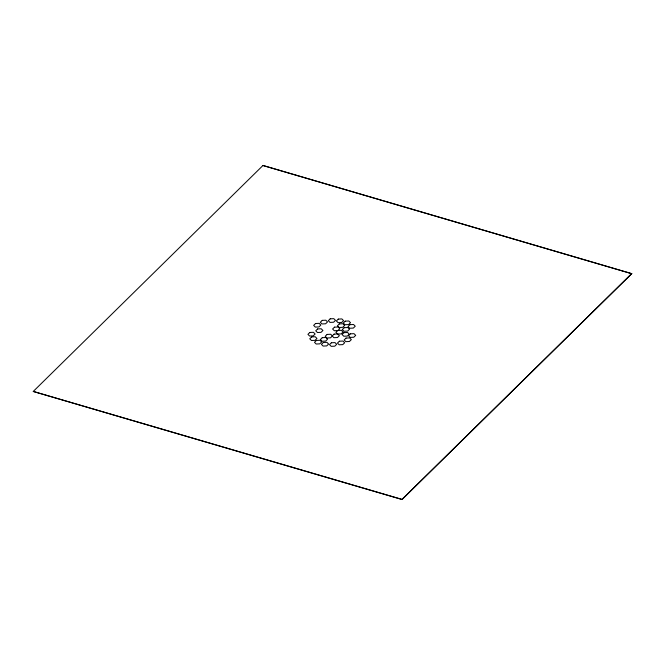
<?xml version="1.0" encoding="UTF-8"?>
<svg xmlns="http://www.w3.org/2000/svg" width="665" height="665" viewBox="0 0 665 665"><rect width="100%" height="100%" fill="white"/><g stroke="black" fill="none" stroke-linecap="round" stroke-linejoin="round"><path stroke-width="1" d="M33.258 391.444L262.966 165.485L631.75 273.681L402.034 499.515L33.258 391.444L402.026 499.39L631.742 273.556M631.75 273.681L262.966 165.485M315.559 323.514L313.656 325.376L315.351 327.089L318.942 326.931L320.846 325.06L319.158 323.348L315.559 323.514M309.84 332.467L307.937 334.337L309.632 336.041L313.223 335.883L315.127 334.013L313.431 332.309L309.84 332.467M322.234 320.372L320.331 322.242L322.026 323.955L325.617 323.788L327.521 321.918L325.825 320.214L322.234 320.372M317.637 328.934L315.734 330.804L317.429 332.517L321.02 332.359L322.924 330.488L321.228 328.776L317.637 328.934M311.661 336.922L309.757 338.793L311.453 340.497L315.044 340.339L316.947 338.468L315.26 336.756L311.661 336.922M330.214 318.818L328.31 320.688L330.006 322.4L333.597 322.234L335.501 320.372L333.805 318.66L330.214 318.818M316.399 340.438L314.495 342.309L316.191 344.021L319.782 343.855L321.685 341.993L319.998 340.281L316.399 340.438M338.286 319.092L336.382 320.962L338.078 322.666L341.669 322.508L343.572 320.638L341.877 318.926L338.286 319.092M322.267 337.679L320.364 339.549L322.06 341.253L325.651 341.095L327.554 339.225L325.858 337.512L322.267 337.679M327.113 334.428L325.21 336.291L326.906 338.003L330.497 337.845L332.4 335.975L330.704 334.262L327.113 334.428M334.503 327.155L332.6 329.025L334.296 330.738L337.887 330.572L339.79 328.709L338.094 326.997L334.503 327.155M339.35 323.905L337.446 325.775L339.142 327.488L342.733 327.321L344.636 325.451L342.941 323.747L339.35 323.905M323.331 342.492L321.428 344.362L323.124 346.074L326.715 345.908L328.618 344.038L326.922 342.334L323.331 342.492M345.218 321.145L343.315 323.007L345.002 324.719L348.601 324.562L350.505 322.691L348.809 320.979L345.218 321.145M334.096 334.113L332.201 335.983L333.888 337.695L337.488 337.529L339.383 335.667L337.695 333.955L334.096 334.113M337.795 330.48L335.892 332.35L337.587 334.054L341.178 333.897L343.082 332.026L341.386 330.322L337.795 330.48M344.229 327.679L342.325 329.549L344.021 331.261L347.612 331.103L349.516 329.233L347.82 327.521L344.229 327.679M331.403 342.766L329.499 344.628L331.195 346.34L334.786 346.182L336.69 344.312L334.994 342.6L331.403 342.766M349.956 324.661L348.053 326.532L349.74 328.244L353.339 328.078L355.243 326.207L353.547 324.503L349.956 324.661M343.98 332.641L342.076 334.512L343.772 336.224L347.363 336.066L349.266 334.196L347.571 332.483L343.98 332.641M339.383 341.212L337.479 343.082L339.175 344.786L342.766 344.628L344.67 342.758L342.974 341.045L339.383 341.212M346.058 338.069L344.154 339.94L345.842 341.652L349.441 341.486L351.344 339.624L349.649 337.911L346.058 338.069M350.405 333.822L348.502 335.692L350.197 337.404L353.788 337.238L355.692 335.376L354.004 333.664L350.405 333.822"/></g></svg>
